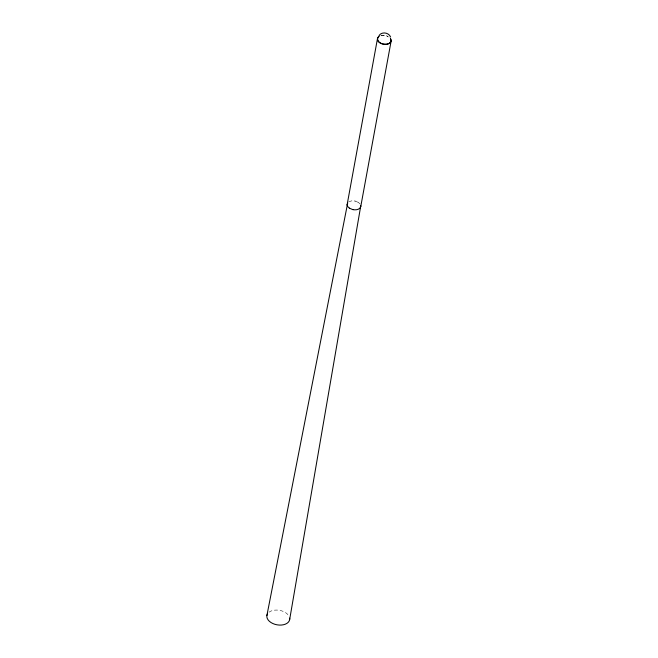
<?xml version="1.0" encoding="UTF-8"?>
<svg xmlns="http://www.w3.org/2000/svg" width="658" height="658" viewBox="0 0 658 658"><rect width="100%" height="100%" fill="white"/><g stroke="black" fill="none" stroke-linecap="round" stroke-linejoin="round"><path stroke-width="0.49" stroke-dasharray="3.29 2.47" d="M348.789 201.809L351.405 200.904L354.884 201.011M381.27 35.491L384.757 35.417L388.121 36.519A6.934 4.409 10.4 0 0 382.528 35.318M354.752 200.986L355.345 201.109M355.23 201.085L358.52 202.499M358.38 202.409L360.066 203.972M269.007 612.211A11.556 7.353 10.4 0 1 279.56 610.336A11.556 7.353 10.4 0 1 288.804 615.806M380.875 35.581A6.934 4.409 10.4 0 1 382.101 35.359M388.837 36.955A6.934 4.409 10.4 0 1 389.166 37.185"/><path stroke-width="0.99" d="M289.643 619.639L360.781 205.765M360.74 206.637L391.115 41.133M377.495 38.501L347.087 204.918M266.893 615.51L347.737 202.73M360.757 206.554C359.844 209.754 355.781 210.19 352.984 209.631M379.041 35.466C381.911 31.411 388.878 32.464 390.622 37.062M353.116 209.655L352.589 209.54M352.63 209.557L349.34 208.134M349.48 208.232L347.761 206.604L347.07 204.761M289.668 618.109A11.556 7.353 10.4 0 1 276.977 624.812A11.556 7.353 10.4 0 1 267.395 614.07M378.86 36.511A6.934 4.409 10.4 0 1 379.452 36.141M377.807 37.679C375.348 45.599 393.92 47.055 390.465 38.509A6.934 4.409 10.4 0 1 383.861 44.209A6.934 4.409 10.4 0 1 378.597 36.725L377.807 37.679"/></g></svg>
